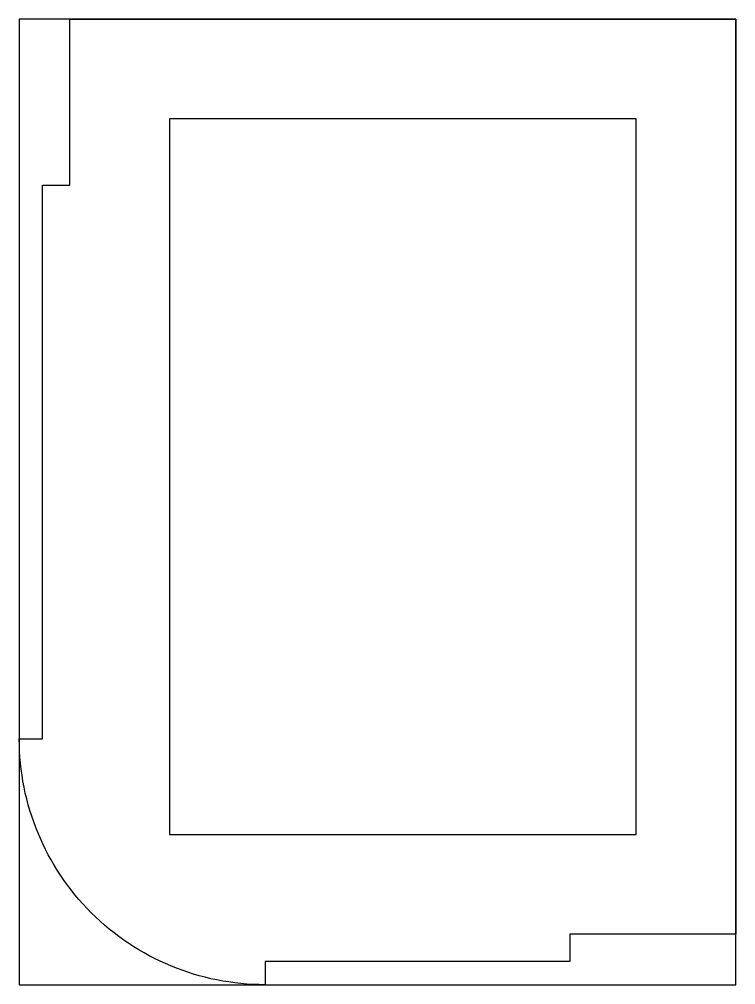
# Model space of a CAD drawing. Extents: x 0 to 432, y 0 to 582.
import ezdxf

# ---------------------------------------------------------------- set-up
doc = ezdxf.new("R2010")
doc.units = 0
for name, color, linetype in [('OUTLINEZ16P5L', 7, 'CONTINUOUS'), ('PART', 7, 'CONTINUOUS'), ('ROUTEZ16P5L', 7, 'CONTINUOUS')]:
    doc.layers.add(name, color=color, linetype=linetype)

msp = doc.modelspace()

# ---------------------------------------------------------------- linework, layer by layer
at = {"layer": 'OUTLINEZ16P5L'}
msp.add_lwpolyline([(431.5, 30.5), (331.5, 30.5), (331.5, 14), (148, 14), (148, 0, -0.414214), (0, 148), (14, 148), (14, 481.5), (30.5, 481.5), (30.5, 581.5), (431.5, 581.5)], format="xyb", close=True, dxfattribs=at)
at = {"layer": 'PART'}
msp.add_lwpolyline([(0, 0), (431.5, 0), (431.5, 581.5), (0, 581.5)], close=True, dxfattribs=at)
at = {"layer": 'ROUTEZ16P5L'}
msp.add_lwpolyline([(371.5, 90.5), (371.5, 521.5), (90.5, 521.5), (90.5, 90.5)], close=True, dxfattribs=at)

doc.saveas('drawing.dxf')
